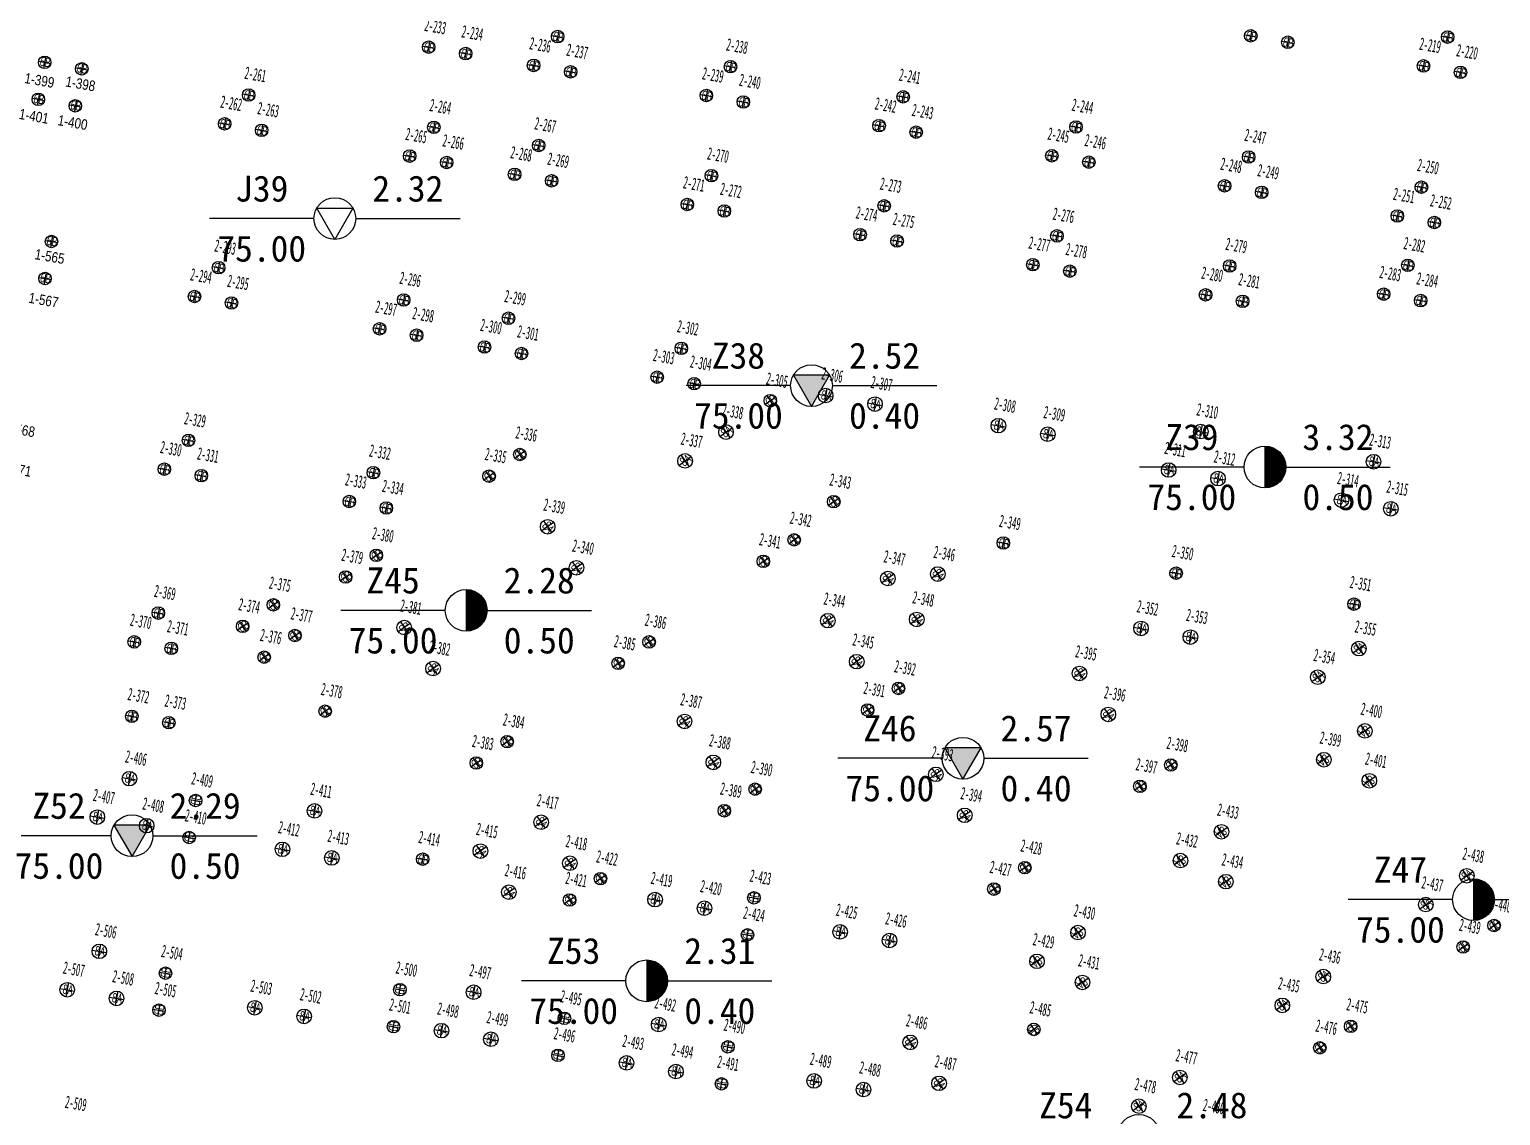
# Model space of a CAD drawing. Header units: millimetres. Extents: x 274830 to 6381169, y -2686084 to 432211.
# Drawn here: x 275245.5 to 275316, y 143311.4 to 143363.4 of the extents above; entities that cross this region are included whole.
import ezdxf
from ezdxf.enums import TextEntityAlignment as Align

# ---------------------------------------------------------------- set-up
doc = ezdxf.new("R2010")
doc.units = ezdxf.units.MM
doc.linetypes.add('DASHED2', pattern=[0.375, 0.25, -0.125])
for name, color, linetype in [('00-TKSXK', 7, 'Continuous'), ('HOLE', 1, 'Continuous'), ('S-FUND-PILE', 11, 'Continuous')]:
    doc.layers.add(name, color=color, linetype=linetype)
doc.layers.add('_0', color=7, linetype='Continuous', lineweight=9)
doc.layers.add('ZBH', color=3, linetype='DASHED2', lineweight=20)
doc.layers.add('S-ANNO-MODI-NAME', color=1, linetype='Continuous', plot=False)
doc.styles.add('ST', font='')
doc.styles.add('ZBH', font='Arial', dxfattribs={"width": 0.8})
doc.styles.add('测量', font='', dxfattribs={"width": 0.5, "height": 600})
doc.styles.add('黑体', font='', dxfattribs={"width": 0.8})
doc.styles.get('ST').set_extended_font_data('SimSun')
doc.styles.get('测量').set_extended_font_data('SimSun')
doc.styles.get('黑体').set_extended_font_data('Microsoft YaHei')

# ---------------------------------------------------------------- blocks, each defined once
blk = doc.blocks.new('456855')
at = {"layer": 'S-FUND-PILE'}
for p, q in [((967509, 781705), (968109, 781705)), ((967809, 782005), (967809, 781405)), ((969309, 781705), (969909, 781705)), ((969609, 782005), (969609, 781405)), ((967809, 780205), (967809, 779605)), ((969609, 780205), (969609, 779605)), ((967509, 779905), (968109, 779905)), ((969309, 779905), (969909, 779905)), ((969304, 773305), (969904, 773305)), ((969604, 773605), (969604, 773005)), ((969604, 771805), (969604, 771205)), ((969304, 771505), (969904, 771505))]:
    blk.add_line(p, q, dxfattribs=at)
for centre in [(967809, 781705), (969609, 781705), (967809, 779905), (969609, 779905), (969604, 773305), (969604, 771505)]:
    blk.add_circle(centre, 300, dxfattribs=at)
at = {"layer": 'S-FUND-PILE', "style": '黑体', "width": 0.7}
for p in [(967582, 781501), (969382, 781501), (967582, 779701), (969382, 779701), (969377, 773101), (969377, 771301)]:
    blk.add_text('6B', height=450, dxfattribs=at).set_placement(p)
blk = doc.blocks.new('1566')
at = {"layer": 'S-FUND-PILE'}
for p, q in [((1033504, 794444), (1034104, 794444)), ((1033804, 794744), (1033804, 794144)), ((1024204, 792885), (1024804, 792885)), ((1024504, 793185), (1024504, 792585)), ((1026004, 792885), (1026604, 792885)), ((1026304, 793185), (1026304, 792585)), ((1032604, 792885), (1033204, 792885)), ((1032904, 793185), (1032904, 792585)), ((1034404, 792885), (1035004, 792885)), ((1034704, 793185), (1034704, 792585)), ((991804, 787444), (991804, 786844)), ((1000204, 787444), (1000204, 786844)), ((1008604, 787444), (1008604, 786844)), ((1017004, 787444), (1017004, 786844)), ((1025404, 787444), (1025404, 786844)), ((1033804, 787444), (1033804, 786844)), ((991504, 787144), (992104, 787144)), ((999904, 787144), (1000504, 787144)), ((1008304, 787144), (1008904, 787144)), ((1016704, 787144), (1017304, 787144)), ((1025104, 787144), (1025704, 787144)), ((1033504, 787144), (1034104, 787144)), ((985804, 785885), (985804, 785285)), ((987604, 785885), (987604, 785285)), ((990904, 785885), (990904, 785285)), ((992704, 785885), (992704, 785285)), ((999304, 785885), (999304, 785285)), ((1001104, 785885), (1001104, 785285)), ((1007704, 785885), (1007704, 785285)), ((1009504, 785885), (1009504, 785285)), ((1016104, 785885), (1016104, 785285)), ((1017904, 785885), (1017904, 785285)), ((1024504, 785885), (1024504, 785285)), ((1026304, 785885), (1026304, 785285)), ((1032904, 785885), (1032904, 785285)), ((1034704, 785885), (1034704, 785285)), ((985504, 785585), (986104, 785585)), ((987304, 785585), (987904, 785585)), ((990604, 785585), (991204, 785585)), ((992404, 785585), (993004, 785585)), ((999004, 785585), (999604, 785585)), ((1000804, 785585), (1001404, 785585)), ((1007404, 785585), (1008004, 785585)), ((1009204, 785585), (1009804, 785585)), ((1015804, 785585), (1016404, 785585)), ((1017604, 785585), (1018204, 785585)), ((1024204, 785585), (1024804, 785585)), ((1026004, 785585), (1026604, 785585)), ((1032604, 785585), (1033204, 785585)), ((1034404, 785585), (1035004, 785585)), ((1033504, 783344), (1034104, 783344)), ((1033804, 783644), (1033804, 783044)), ((977404, 781844), (978004, 781844)), ((977704, 782144), (977704, 781544)), ((986404, 781844), (987004, 781844)), ((986704, 782144), (986704, 781544)), ((991504, 781844), (992104, 781844)), ((991804, 782144), (991804, 781544)), ((999904, 781844), (1000504, 781844)), ((1000204, 782144), (1000204, 781544)), ((1008304, 781844), (1008904, 781844)), ((1008604, 782144), (1008604, 781544)), ((1016704, 781844), (1017304, 781844)), ((1017004, 782144), (1017004, 781544)), ((1025104, 781844), (1025704, 781844)), ((1025404, 782144), (1025404, 781544)), ((1032604, 781785), (1033204, 781785)), ((1032904, 782085), (1032904, 781485)), ((1034404, 781785), (1035004, 781785)), ((1034704, 782085), (1034704, 781485)), ((976504, 780285), (977104, 780285)), ((976804, 780585), (976804, 779985)), ((978304, 780285), (978904, 780285)), ((978604, 780585), (978604, 779985)), ((985504, 780285), (986104, 780285)), ((985804, 780585), (985804, 779985)), ((987304, 780285), (987904, 780285)), ((987604, 780585), (987604, 779985)), ((990604, 780285), (991204, 780285)), ((990904, 780585), (990904, 779985)), ((992404, 780285), (993004, 780285)), ((992704, 780585), (992704, 779985)), ((999004, 780285), (999604, 780285)), ((999304, 780585), (999304, 779985)), ((1000804, 780285), (1001404, 780285)), ((1001104, 780585), (1001104, 779985)), ((1007404, 780285), (1008004, 780285)), ((1007704, 780585), (1007704, 779985)), ((1009204, 780285), (1009804, 780285)), ((1009504, 780585), (1009504, 779985)), ((1015804, 780285), (1016404, 780285)), ((1016104, 780585), (1016104, 779985)), ((1017604, 780285), (1018204, 780285)), ((1017904, 780585), (1017904, 779985)), ((1024204, 780285), (1024804, 780285)), ((1024504, 780585), (1024504, 779985)), ((1026004, 780285), (1026604, 780285)), ((1026304, 780585), (1026304, 779985)), ((1025054, 773790), (1025754, 773790)), ((1025404, 774140), (1025404, 773440)), ((1033454, 773790), (1034154, 773790)), ((1033804, 774140), (1033804, 773440)), ((977404, 773444), (978004, 773444)), ((977704, 773744), (977704, 773144)), ((986404, 773444), (987004, 773444)), ((986704, 773744), (986704, 773144)), ((991504, 773444), (992104, 773444)), ((991804, 773744), (991804, 773144)), ((999904, 773444), (1000504, 773444)), ((1000204, 773744), (1000204, 773144)), ((1007054, 772405), (1007754, 772405)), ((1007404, 772755), (1007404, 772055)), ((1009454, 772405), (1010154, 772405)), ((1009804, 772755), (1009804, 772055)), ((1015454, 772405), (1016154, 772405)), ((1015804, 772755), (1015804, 772055)), ((1017854, 772405), (1018554, 772405)), ((1018204, 772755), (1018204, 772055)), ((976504, 771885), (977104, 771885)), ((976804, 772185), (976804, 771585)), ((978304, 771885), (978904, 771885)), ((978604, 772185), (978604, 771585)), ((985504, 771885), (986104, 771885)), ((985804, 772185), (985804, 771585)), ((987304, 771885), (987904, 771885)), ((987604, 772185), (987604, 771585)), ((990604, 771885), (991204, 771885)), ((990904, 772185), (990904, 771585)), ((992404, 771885), (993004, 771885)), ((992704, 772185), (992704, 771585)), ((999004, 771885), (999604, 771885)), ((999304, 772185), (999304, 771585)), ((1000804, 771885), (1001404, 771885)), ((1001104, 772185), (1001104, 771585)), ((1004626, 771493), (1005052, 771915)), ((1004628, 771917), (1005051, 771491)), ((1023854, 771712), (1024554, 771712)), ((1024204, 772062), (1024204, 771362)), ((1026254, 771712), (1026954, 771712)), ((1026604, 772062), (1026604, 771362)), ((1032254, 771712), (1032954, 771712)), ((1032604, 772062), (1032604, 771362)), ((1034654, 771712), (1035354, 771712)), ((1035004, 772062), (1035004, 771362)), ((1002756, 769614), (1003251, 770109)), ((1002756, 770109), (1003251, 769614)), ((1001059, 767917), (1001554, 768412)), ((1001059, 768412), (1001554, 767917)), ((1008447, 767248), (1008873, 767670)), ((1008449, 767672), (1008871, 767246)), ((993245, 767316), (993670, 766891)), ((993245, 766891), (993670, 767315)), ((1016703, 766903), (1017303, 766903)), ((1017003, 767203), (1017003, 766603)), ((1025104, 766905), (1025704, 766905)), ((1025404, 767205), (1025404, 766605)), ((1033754, 766905), (1034354, 766905)), ((1034054, 767205), (1034054, 766605)), ((991972, 765619), (992397, 766043)), ((991972, 766043), (992397, 765619)), ((977704, 765344), (977704, 764744)), ((986699, 765339), (986699, 764739)), ((1006893, 765124), (1007317, 765548)), ((1006893, 765548), (1007317, 765124)), ((977404, 765044), (978004, 765044)), ((986399, 765039), (986999, 765039)), ((1013918, 765149), (1014413, 764654)), ((1014413, 765149), (1013918, 764654)), ((1034404, 764600), (1034902, 765092)), ((1034407, 765095), (1034899, 764597)), ((995119, 764169), (995614, 763674)), ((995614, 764169), (995119, 763674)), ((1005620, 763851), (1006044, 764275)), ((1005620, 764275), (1006044, 763851)), ((1011600, 764528), (1012095, 764033)), ((1012095, 764528), (1011600, 764033)), ((1023854, 764005), (1024554, 764005)), ((1024204, 764355), (1024204, 763655)), ((1026254, 764005), (1026954, 764005)), ((1026604, 764355), (1026604, 763655)), ((976504, 763485), (977104, 763485)), ((976804, 763785), (976804, 763185)), ((978304, 763485), (978904, 763485)), ((978604, 763785), (978604, 763185)), ((985499, 763480), (986099, 763480)), ((985799, 763780), (985799, 763180)), ((987299, 763480), (987899, 763480)), ((987599, 763780), (987599, 763180)), ((1032696, 762914), (1033194, 763406)), ((1032699, 763409), (1033191, 762911)), ((1013297, 762830), (1013792, 762336)), ((1013792, 762830), (1013297, 762336)), ((996816, 762472), (997311, 761977)), ((997311, 762472), (996816, 761977)), ((1009115, 762043), (1009610, 761548)), ((1009610, 762043), (1009115, 761548)), ((987306, 760952), (987730, 761376)), ((987306, 761376), (987730, 760951)), ((1021424, 761623), (1021919, 761128)), ((1021919, 761623), (1021424, 761128)), ((1035860, 761259), (1035365, 760764)), ((1035860, 760764), (1035365, 761259)), ((986033, 759679), (986457, 760103)), ((986033, 760103), (986457, 759679)), ((1010812, 760346), (1011307, 759851)), ((1011307, 760346), (1010812, 759851)), ((1023121, 759926), (1023616, 759431)), ((1023616, 759926), (1023121, 759431)), ((1000888, 759110), (1001314, 759532)), ((1000890, 759535), (1001312, 759108)), ((1013039, 758967), (1013464, 759391)), ((1013039, 759391), (1013464, 758967)), ((1034163, 759562), (1033668, 759067)), ((1034163, 759067), (1033668, 759562)), ((1036481, 758940), (1035986, 758445)), ((1036481, 758445), (1035986, 758940)), ((982852, 757770), (983276, 758194)), ((982852, 758194), (983276, 757770)), ((989179, 758229), (989674, 757734)), ((989674, 758229), (989179, 757734)), ((999607, 757846), (1000034, 758267)), ((999609, 758270), (1000031, 757843)), ((1011767, 757694), (1012191, 758118)), ((1011767, 758118), (1012191, 757694)), ((1026519, 757594), (1026946, 758016)), ((1026522, 758019), (1026944, 757592)), ((977704, 756944), (977704, 756344)), ((981579, 756498), (982003, 756922)), ((981579, 756922), (982003, 756497)), ((984124, 756922), (984549, 756497)), ((984124, 756497), (984549, 756921)), ((977404, 756644), (978004, 756644)), ((990877, 756532), (991372, 756037)), ((991372, 756532), (990877, 756037)), ((1025239, 756330), (1025665, 756751)), ((1025241, 756754), (1025663, 756327)), ((982851, 755225), (983276, 755649)), ((982851, 755649), (983276, 755225)), ((1003180, 756108), (1003675, 755613)), ((1003675, 756108), (1003180, 755613)), ((1015479, 755679), (1015974, 755184)), ((1015974, 755679), (1015479, 755184)), ((976504, 755085), (977104, 755085)), ((976804, 755385), (976804, 754785)), ((978304, 755085), (978904, 755085)), ((978604, 755385), (978604, 754785)), ((1029921, 755318), (1029426, 754823)), ((1029921, 754823), (1029426, 755318)), ((1041364, 754764), (1041859, 755259)), ((1041364, 755259), (1041859, 754764)), ((1004877, 754411), (1005372, 753916)), ((1005372, 754411), (1004877, 753916)), ((986172, 753176), (986598, 753599)), ((986173, 753600), (986596, 753174)), ((995011, 753235), (995438, 753656)), ((995014, 753659), (995436, 753232)), ((1007105, 753032), (1007529, 753456)), ((1007105, 753456), (1007529, 753032)), ((1017176, 753982), (1017671, 753487)), ((1017671, 753982), (1017176, 753487)), ((1028224, 753621), (1027729, 753126)), ((1028224, 753126), (1027729, 753621)), ((1039667, 753067), (1040162, 753562)), ((1039667, 753562), (1040162, 753067)), ((1030542, 753000), (1030047, 752505)), ((1030542, 752505), (1030047, 753000)), ((1043098, 752677), (1043525, 753099)), ((1043100, 753101), (1043522, 752674)), ((993730, 751970), (994157, 752392)), ((993733, 752394), (994155, 751967)), ((1005832, 751759), (1006256, 752183)), ((1005832, 752183), (1006256, 751759)), ((1020475, 751546), (1020902, 751967)), ((1020478, 751970), (1020899, 751543)), ((977004, 751555), (977604, 751555)), ((977304, 751855), (977304, 751255)), ((978804, 751555), (979404, 751555)), ((979104, 751855), (979104, 751255)), ((1041817, 751412), (1042244, 751834)), ((1041820, 751837), (1042241, 751410)), ((1019194, 750281), (1019621, 750703)), ((1019197, 750705), (1019619, 750278)), ((997240, 750168), (997735, 749673)), ((997735, 750168), (997240, 749673)), ((1023980, 749379), (1023485, 748884)), ((1023980, 748884), (1023485, 749379)), ((1035424, 748825), (1035919, 749320)), ((1035424, 749320), (1035919, 748825)), ((977354, 748590), (978054, 748590)), ((977704, 748940), (977704, 748240)), ((986354, 748590), (987054, 748590)), ((986704, 748940), (986704, 748240)), ((998938, 748471), (999433, 747976)), ((999433, 748471), (998938, 747976)), ((980704, 748105), (981304, 748105)), ((981004, 747805), (981004, 748405)), ((995110, 748304), (994612, 747813)), ((994615, 748308), (995107, 747809)), ((1000541, 747537), (1000968, 747958)), ((1000543, 747961), (1000965, 747534)), ((1007854, 748105), (1008454, 748105)), ((1008154, 747805), (1008154, 748405)), ((991904, 747205), (992504, 747205)), ((992204, 747505), (992204, 746905)), ((1003154, 747205), (1003854, 747205)), ((1003504, 747555), (1003504, 746855)), ((1005554, 747205), (1006254, 747205)), ((1005904, 747555), (1005904, 746855)), ((1012154, 747205), (1012854, 747205)), ((1012504, 747555), (1012504, 746855)), ((1014554, 747205), (1015254, 747205)), ((1014904, 747555), (1014904, 746855)), ((1022283, 747682), (1021788, 747187)), ((1022283, 747187), (1021788, 747682)), ((1024601, 747061), (1024107, 746566)), ((1024601, 746566), (1024107, 747061)), ((1033727, 747128), (1034222, 747623)), ((1033727, 747623), (1034222, 747128)), ((1037159, 746736), (1037586, 747158)), ((1037162, 747160), (1037584, 746733)), ((976154, 746512), (976854, 746512)), ((976504, 746862), (976504, 746162)), ((978554, 746512), (979254, 746512)), ((978904, 746862), (978904, 746162)), ((980704, 746305), (981304, 746305)), ((981004, 746005), (981004, 746605)), ((985154, 746512), (985854, 746512)), ((985504, 746862), (985504, 746162)), ((987554, 746512), (988254, 746512)), ((987904, 746862), (987904, 746162)), ((996796, 746597), (996298, 746105)), ((996301, 746600), (996793, 746102)), ((999260, 746272), (999687, 746694)), ((999262, 746696), (999684, 746269)), ((1007854, 746305), (1008454, 746305)), ((1008154, 746005), (1008154, 746605)), ((1035878, 745471), (1036305, 745893)), ((1035881, 745896), (1036303, 745469)), ((1022661, 744405), (1022234, 743984)), ((1022237, 744408), (1022658, 743981)), ((1016474, 742814), (1016969, 742319)), ((1016969, 742814), (1016474, 742319)), ((1029485, 742885), (1029980, 743380)), ((1029485, 743380), (1029980, 742885)), ((995704, 741690), (995704, 740990)), ((1004704, 741690), (1004704, 740990)), ((1027788, 741188), (1028282, 741683)), ((1027788, 741683), (1028282, 741188)), ((991904, 740855), (992504, 740855)), ((992204, 740555), (992204, 741155)), ((995354, 741340), (996054, 741340)), ((999904, 740855), (1000504, 740855)), ((1000204, 740555), (1000204, 741155)), ((1004354, 741340), (1005054, 741340)), ((1007854, 740855), (1008454, 740855)), ((1008154, 740555), (1008154, 741155)), ((1018171, 741117), (1018666, 740622)), ((1018666, 741117), (1018171, 740622)), ((977354, 740190), (978054, 740190)), ((977704, 740540), (977704, 739840)), ((981004, 739405), (981004, 740005)), ((1012504, 740305), (1012504, 739605)), ((1014904, 740305), (1014904, 739605)), ((980704, 739705), (981304, 739705)), ((992204, 738755), (992204, 739355)), ((994154, 739262), (994854, 739262)), ((994504, 739612), (994504, 738912)), ((996554, 739262), (997254, 739262)), ((996904, 739612), (996904, 738912)), ((1000204, 738755), (1000204, 739355)), ((1003154, 739262), (1003854, 739262)), ((1003504, 739612), (1003504, 738912)), ((1005554, 739262), (1006254, 739262)), ((1005904, 739612), (1005904, 738912)), ((1008154, 738755), (1008154, 739355)), ((1012154, 739955), (1012854, 739955)), ((1014554, 739955), (1015254, 739955)), ((985154, 738805), (985854, 738805)), ((985504, 739155), (985504, 738455)), ((987554, 738805), (988254, 738805)), ((987904, 739155), (987904, 738455)), ((991904, 739055), (992504, 739055)), ((999904, 739055), (1000504, 739055)), ((1007854, 739055), (1008454, 739055)), ((976154, 738112), (976854, 738112)), ((976504, 738462), (976504, 737762)), ((978554, 738112), (979254, 738112)), ((978904, 738462), (978904, 737762)), ((980704, 737905), (981304, 737905)), ((981004, 737605), (981004, 738205))]:
    blk.add_line(p, q, dxfattribs=at)
for centre, radius in [((1033804, 794444), 300), ((1024504, 792885), 300), ((1026304, 792885), 300), ((1032904, 792885), 300), ((1034704, 792885), 300), ((991804, 787144), 300), ((1000204, 787144), 300), ((1008604, 787144), 300), ((1017004, 787144), 300), ((1025404, 787144), 300), ((1033804, 787144), 300), ((985804, 785585), 300), ((987604, 785585), 300), ((990904, 785585), 300), ((992704, 785585), 300), ((999304, 785585), 300), ((1001104, 785585), 300), ((1007704, 785585), 300), ((1009504, 785585), 300), ((1016104, 785585), 300), ((1017904, 785585), 300), ((1024504, 785585), 300), ((1026304, 785585), 300), ((1032904, 785585), 300), ((1034704, 785585), 300), ((1033804, 783344), 300), ((977704, 781844), 300), ((986704, 781844), 300), ((991804, 781844), 300), ((1000204, 781844), 300), ((1008604, 781844), 300), ((1017004, 781844), 300), ((1025404, 781844), 300), ((1032904, 781785), 300), ((1034704, 781785), 300), ((976804, 780285), 300), ((978604, 780285), 300), ((985804, 780285), 300), ((987604, 780285), 300), ((990904, 780285), 300), ((992704, 780285), 300), ((999304, 780285), 300), ((1001104, 780285), 300), ((1007704, 780285), 300), ((1009504, 780285), 300), ((1016104, 780285), 300), ((1017904, 780285), 300), ((1024504, 780285), 300), ((1026304, 780285), 300), ((1025404, 773790), 350), ((1033804, 773790), 350), ((977704, 773444), 300), ((986704, 773444), 300), ((991804, 773444), 300), ((1000204, 773444), 300), ((1007404, 772405), 350), ((1009804, 772405), 350), ((1015804, 772405), 350), ((1018204, 772405), 350), ((976804, 771885), 300), ((978604, 771885), 300), ((985804, 771885), 300), ((987604, 771885), 300), ((990904, 771885), 300), ((992704, 771885), 300), ((999304, 771885), 300), ((1001104, 771885), 300), ((1004839, 771704), 300), ((1024204, 771712), 350), ((1026604, 771712), 350), ((1032604, 771712), 350), ((1035004, 771712), 350), ((1003003, 769861), 350), ((1001306, 768164), 350), ((1008660, 767459), 300), ((993458, 767103), 300), ((1017003, 766903), 300), ((1025404, 766905), 300), ((1034054, 766905), 300), ((992185, 765831), 300), ((977704, 765044), 300), ((986699, 765039), 300), ((1007105, 765336), 300), ((1011847, 764280), 350), ((1014166, 764901), 350), ((1034653, 764846), 350), ((995367, 763921), 350), ((1005832, 764063), 300), ((1024204, 764005), 350), ((1026604, 764005), 350), ((976804, 763485), 300), ((978604, 763485), 300), ((985799, 763480), 300), ((987599, 763480), 300), ((1032945, 763160), 350), ((997064, 762224), 350), ((1013544, 762583), 350), ((1009362, 761795), 350), ((987518, 761164), 300), ((1021671, 761376), 350), ((1035612, 761011), 350), ((1011060, 760098), 350), ((986245, 759891), 300), ((1023368, 759679), 350), ((1001101, 759321), 300), ((1013252, 759179), 300), ((1033915, 759314), 350), ((1036233, 758693), 350), ((983064, 757982), 300), ((989427, 757982), 350), ((999820, 758057), 300), ((1011979, 757906), 300), ((1026733, 757805), 300), ((977704, 756644), 300), ((981791, 756710), 300), ((984336, 756709), 300), ((991124, 756285), 350), ((1003428, 755860), 350), ((1025452, 756541), 300), ((983063, 755437), 300), ((1015726, 755431), 350), ((976804, 755085), 300), ((978604, 755085), 300), ((1029673, 755071), 350), ((1041611, 755012), 350), ((1005125, 754163), 350), ((1017423, 753734), 350), ((986385, 753387), 300), ((995225, 753445), 300), ((1007317, 753244), 300), ((1027976, 753374), 350), ((1039914, 753315), 350), ((1030294, 752752), 350), ((1043311, 752888), 300), ((993944, 752181), 300), ((1006044, 751971), 300), ((1020689, 751756), 300), ((977304, 751555), 300), ((979104, 751555), 300), ((1042030, 751623), 300), ((1019408, 750492), 300), ((997488, 749921), 350), ((1023733, 749132), 350), ((1035672, 749072), 350), ((977704, 748590), 350), ((986704, 748590), 350), ((999185, 748224), 350), ((981004, 748105), 300), ((994861, 748058), 350), ((1000754, 747748), 300), ((1008154, 748105), 300), ((1022036, 747435), 350), ((1033975, 747375), 350), ((992204, 747205), 300), ((1003504, 747205), 350), ((1005904, 747205), 350), ((1012504, 747205), 350), ((1014904, 747205), 350), ((1024354, 746813), 350), ((1037373, 746947), 300), ((976504, 746512), 350), ((978904, 746512), 350), ((981004, 746305), 300), ((985504, 746512), 350), ((987904, 746512), 350), ((996547, 746351), 350), ((999473, 746483), 300), ((1008154, 746305), 300), ((1036092, 745682), 300), ((1022447, 744195), 300), ((1029732, 743132), 350), ((1016721, 742567), 350), ((995704, 741340), 350), ((1004704, 741340), 350), ((1028035, 741435), 350), ((992204, 740855), 300), ((1000204, 740855), 300), ((1008154, 740855), 300), ((1018418, 740870), 350), ((977704, 740190), 350), ((981004, 739705), 300), ((1012504, 739955), 350), ((1014904, 739955), 350), ((992204, 739055), 300), ((994504, 739262), 350), ((996904, 739262), 350), ((1000204, 739055), 300), ((1003504, 739262), 350), ((1005904, 739262), 350), ((1008154, 739055), 300), ((985504, 738805), 350), ((987904, 738805), 350), ((976504, 738112), 350), ((978904, 738112), 350), ((981004, 737905), 300)]:
    blk.add_circle(centre, radius, dxfattribs=at)
at = {"layer": 'S-FUND-PILE', "style": '黑体', "width": 0.7}
for s, p in [('6B', (1033583, 794210)), ('6B', (1024283, 792650)), ('6B', (1026083, 792650)), ('6B', (1032683, 792650)), ('6B', (1034483, 792650)), ('6B', (991583, 786910)), ('6B', (999983, 786910)), ('6B', (1008383, 786910)), ('6B', (1016783, 786910)), ('6B', (1025183, 786910)), ('6B', (1033583, 786910)), ('6B', (985583, 785350)), ('6B', (987383, 785350)), ('6B', (990683, 785350)), ('6B', (992483, 785350)), ('6B', (999083, 785350)), ('6B', (1000883, 785350)), ('6B', (1007483, 785350)), ('6B', (1009283, 785350)), ('6B', (1015883, 785350)), ('6B', (1017683, 785350)), ('6B', (1024283, 785350)), ('6B', (1026083, 785350)), ('6B', (1032683, 785350)), ('6B', (1034483, 785350)), ('6B', (1033583, 783110)), ('6B', (977483, 781610)), ('6B', (986483, 781610)), ('6B', (991583, 781610)), ('6B', (999983, 781610)), ('6B', (1008383, 781610)), ('6B', (1016783, 781610)), ('6B', (1025183, 781610)), ('6B', (1032683, 781550)), ('6B', (1034483, 781550)), ('6B', (976583, 780050)), ('6B', (978383, 780050)), ('6B', (985583, 780050)), ('6B', (987383, 780050)), ('6B', (990683, 780050)), ('6B', (992483, 780050)), ('6B', (999083, 780050)), ('6B', (1000883, 780050)), ('6B', (1007483, 780050)), ('6B', (1009283, 780050)), ('6B', (1015883, 780050)), ('6B', (1017683, 780050)), ('6B', (1024283, 780050)), ('6B', (1026083, 780050)), ('8A', (1025191, 773576)), ('8A', (1033591, 773576)), ('6B', (977483, 773210)), ('6B', (986483, 773210)), ('6B', (991583, 773210)), ('6B', (999983, 773210)), ('8A', (1007191, 772191)), ('8A', (1009591, 772191)), ('8A', (1015591, 772191)), ('8A', (1017991, 772191)), ('6B', (976583, 771650)), ('6B', (978383, 771650)), ('6B', (985583, 771650)), ('6B', (987383, 771650)), ('6B', (990683, 771650)), ('6B', (992483, 771650)), ('6B', (999083, 771650)), ('6B', (1000883, 771650)), ('8A', (1023991, 771498)), ('8A', (1026391, 771498)), ('8A', (1032391, 771498)), ('8A', (1034791, 771498)), ('6B', (1016782, 766669)), ('6B', (1025183, 766670)), ('6B', (1033833, 766670)), ('6B', (977483, 764810)), ('6B', (986478, 764805)), ('8A', (1023991, 763791)), ('8A', (1026391, 763791)), ('6B', (976583, 763250)), ('6B', (978383, 763250)), ('6B', (985578, 763245)), ('6B', (987378, 763245)), ('6B', (977482, 756410)), ('6B', (976582, 754850)), ('6B', (978382, 754850)), ('6B', (977083, 751320)), ('6B', (978883, 751320)), ('8A', (977491, 748376)), ('8A', (986491, 748376)), ('6B', (991983, 746970)), ('8A', (1003291, 746991)), ('8A', (1005691, 746991)), ('8A', (1012291, 746991)), ('8A', (1014691, 746991)), ('8A', (976291, 746298)), ('8A', (978691, 746298)), ('8A', (985291, 746298)), ('8A', (987691, 746298)), ('8A', (995491, 741126)), ('8A', (1004491, 741126)), ('8A', (977491, 739976)), ('8A', (1012291, 739741)), ('8A', (1014691, 739741)), ('8A', (994291, 739048)), ('8A', (996691, 739048)), ('8A', (1003291, 739048)), ('8A', (1005691, 739048)), ('8A', (985291, 738591)), ('8A', (987691, 738591)), ('8A', (976291, 737898)), ('8A', (978691, 737898))]:
    blk.add_text(s, height=450, dxfattribs=at).set_placement(p)
for s, rotation, p in [('6B', 44.75179, (1004847, 771382)), ('8A', 45, (1003004, 769559)), ('8A', 45, (1001307, 767862)), ('6B', 44.75179, (1008668, 767137)), ('6B', 44.99365, (993467, 766781)), ('6B', 44.99365, (992194, 765508)), ('6B', 45, (1007114, 765013)), ('8A', 315, (1013864, 764901)), ('8A', 44.63364, (1034652, 764545)), ('8A', 315, (995065, 763921)), ('6B', 45, (1005841, 763741)), ('8A', 315, (1011546, 764280)), ('8A', 44.63364, (1032944, 762858)), ('8A', 315, (1013243, 762582)), ('8A', 315, (996762, 762224)), ('8A', 315, (1009061, 761795)), ('6B', 44.99365, (987527, 760841)), ('8A', 315, (1021369, 761375)), ('8A', 225, (1035612, 761313)), ('6B', 44.99365, (986254, 759569)), ('8A', 315, (1010758, 760098)), ('8A', 315, (1023066, 759678)), ('6B', 44.63364, (1001108, 758999)), ('6B', 45, (1013261, 758857)), ('8A', 225, (1033915, 759616)), ('6B', 44.63364, (999827, 757734)), ('8A', 225, (1036233, 758995)), ('6B', 44.99365, (983073, 757660)), ('8A', 315, (989125, 757981)), ('6B', 45, (1011988, 757584)), ('6B', 44.63364, (1026740, 757483)), ('6B', 44.99365, (981800, 756387)), ('6B', 44.99365, (984346, 756387)), ('8A', 315, (990822, 756284)), ('6B', 44.63364, (1025459, 756218)), ('6B', 44.99365, (983073, 755114)), ('8A', 315, (1003126, 755860)), ('8A', 315, (1015425, 755431)), ('8A', 225, (1029673, 755372)), ('8A', 45, (1041612, 754710)), ('8A', 315, (1004823, 754163)), ('6B', 44.75179, (986392, 753065)), ('6B', 44.63364, (995232, 753123)), ('6B', 45, (1007326, 752922)), ('8A', 315, (1017122, 753734)), ('8A', 225, (1027976, 753675)), ('8A', 45, (1039915, 753013)), ('8A', 225, (1030294, 753054)), ('6B', 44.63364, (1043318, 752565)), ('6B', 44.63364, (993951, 751858)), ('6B', 45, (1006053, 751649)), ('6B', 44.63364, (1020696, 751434)), ('6B', 44.63364, (1042037, 751301)), ('6B', 44.63364, (1019415, 750169)), ('8A', 315, (997186, 749920)), ('8A', 225, (1023732, 749433)), ('8A', 45, (1035672, 748770)), ('8A', 315, (998883, 748223)), ('6B', 90, (981239, 747883)), ('8A', 314.63364, (994559, 748060)), ('6B', 44.63364, (1000761, 747425)), ('6B', 90, (1008389, 747883)), ('8A', 225, (1022035, 747736)), ('8A', 225, (1024353, 747115)), ('8A', 45, (1033975, 747073)), ('6B', 44.63364, (1037380, 746624)), ('6B', 90, (981239, 746083)), ('8A', 314.63364, (996245, 746352)), ('6B', 44.63364, (999480, 746161)), ('6B', 90, (1008389, 746083)), ('6B', 44.63364, (1036099, 745360)), ('6B', 314.63364, (1022125, 744187)), ('8A', 315, (1016420, 742566)), ('8A', 45, (1029733, 742831)), ('8A', 45, (1028036, 741134)), ('6B', 90, (992439, 740633)), ('6B', 90, (1000439, 740633)), ('6B', 90, (1008389, 740633)), ('8A', 315, (1018117, 740869)), ('6B', 90, (981239, 739483)), ('6B', 90, (992439, 738833)), ('6B', 90, (1000439, 738833)), ('6B', 90, (1008389, 738833)), ('6B', 90, (981239, 737683))]:
    blk.add_text(s, height=450, rotation=rotation, dxfattribs=at).set_placement(p)
blk = doc.blocks.new('H_sam_hole')
blk.add_line((0, 2), (0, -2))
at = {"const_width": 2}
blk.add_lwpolyline([(0, -1, 0.414214), (1, 0, 0.414214), (0, 1, 1)], format="xyb", dxfattribs=at)
blk.add_circle((0, 0), 2)
blk = doc.blocks.new('H_cpt_hole')
for p, q in [((-1.73, 1), (1.73, 1)), ((0, -2), (-1.73, 1)), ((1.73, 1), (0, -2))]:
    blk.add_line(p, q)
blk.add_circle((0, 0), 2)
blk = doc.blocks.new('H_spt_hole')
blk.add_hatch(color=256).paths.add_polyline_path([(-1.73, 1), (0, -2), (1.73, 1)])
blk.add_lwpolyline([(0, -2), (1.73, 1), (-1.73, 1)], close=True)
blk.add_circle((0, 0), 2)
blk = doc.blocks.new('A$C7E34312C')
at = {"layer": 'HOLE', "linetype": 'Continuous'}
for points in [[(423.25, 89.713), (418.25, 89.713)], [(425.25, 89.713), (430.25, 89.713)], [(446.086, 81.707), (441.086, 81.707)], [(448.086, 81.707), (453.086, 81.707)], [(467.805, 77.805), (462.805, 77.805)], [(469.805, 77.805), (474.805, 77.805)], [(429.543, 70.935), (424.543, 70.935)], [(431.543, 70.935), (436.543, 70.935)], [(453.342, 63.851), (448.342, 63.851)], [(455.342, 63.851), (460.342, 63.851)], [(413.537, 60.137), (408.537, 60.137)], [(415.537, 60.137), (420.537, 60.137)], [(477.796, 57.076), (472.796, 57.076)], [(479.796, 57.076), (484.796, 57.076)], [(438.193, 53.185), (433.193, 53.185)], [(440.193, 53.185), (445.193, 53.185)]]:
    blk.add_lwpolyline(points, dxfattribs=at)
at = {"layer": 'HOLE', "xscale": 0.5, "yscale": 0.5, "zscale": 0.5}
for name, p in [('H_cpt_hole', (424.25, 89.713)), ('H_spt_hole', (447.086, 81.707)), ('H_sam_hole', (468.805, 77.805)), ('H_sam_hole', (430.543, 70.935)), ('H_spt_hole', (454.342, 63.851)), ('H_spt_hole', (414.537, 60.137)), ('H_sam_hole', (478.796, 57.076)), ('H_sam_hole', (439.193, 53.185)), ('H_spt_hole', (462.767, 45.785))]:
    blk.add_blockref(name, p, dxfattribs=at)
at = {"layer": 'HOLE', "style": 'ST'}
for s, p in [('J39', (420.75, 91.15)), ('2.32', (427.75, 91.15)), ('75.00', (420.75, 88.275)), ('Z38', (443.586, 83.144)), ('2.52', (450.586, 83.144)), ('75.00', (443.586, 80.269)), ('0.40', (450.586, 80.269)), ('Z39', (465.305, 79.242)), ('3.32', (472.305, 79.242)), ('75.00', (465.305, 76.367)), ('0.50', (472.305, 76.367)), ('Z45', (427.043, 72.372)), ('2.28', (434.043, 72.372)), ('75.00', (427.043, 69.497)), ('0.50', (434.043, 69.497)), ('Z46', (450.842, 65.288)), ('2.57', (457.842, 65.288)), ('75.00', (450.842, 62.413)), ('0.40', (457.842, 62.413)), ('Z52', (411.037, 61.574)), ('2.29', (418.037, 61.574)), ('75.00', (411.037, 58.699)), ('0.50', (418.037, 58.699)), ('Z47', (475.296, 58.513)), ('75.00', (475.296, 55.638)), ('Z53', (435.693, 54.622)), ('2.31', (442.693, 54.622)), ('75.00', (435.693, 51.747)), ('0.40', (442.693, 51.747)), ('Z54', (459.267, 47.222)), ('2.48', (466.267, 47.222))]:
    blk.add_text(s, height=1.25, dxfattribs=at).set_placement(p, align=Align.MIDDLE_CENTER)

msp = doc.modelspace()

# ---------------------------------------------------------------- block references
at = {"layer": '00-TKSXK', "xscale": 0.001, "yscale": 0.001, "zscale": 0.001, "rotation": 350.1073988818624}
msp.add_blockref('456855', (274158.507, 142758.039), dxfattribs=at)
at = {"layer": '_0'}
msp.add_blockref('A$C7E34312C', (274835.87, 143264.654), dxfattribs=at)
at = {"layer": 'S-ANNO-MODI-NAME', "xscale": 0.0009999999999999998, "yscale": 0.0009999999999999998, "zscale": 0.0009999999999999998, "rotation": 350.1073988818654}
msp.add_blockref('1566', (274158.507, 142758.039), dxfattribs=at)

# ---------------------------------------------------------------- texts
at = {"layer": 'ZBH', "color": 3, "style": '测量', "width": 0.5}
for s, p in [('2-233', (275264.941, 143363.571)), ('2-234', (275266.714, 143363.261)), ('2-236', (275269.965, 143362.694)), ('2-238', (275279.395, 143362.633)), ('2-219', (275312.595, 143362.67)), ('2-237', (275271.738, 143362.385)), ('2-220', (275314.368, 143362.361)), ('2-261', (275256.319, 143361.277)), ('2-239', (275278.24, 143361.251)), ('2-241', (275287.67, 143361.19)), ('2-240', (275280.014, 143360.942)), ('2-262', (275255.164, 143359.896)), ('2-264', (275265.185, 143359.731)), ('2-242', (275286.515, 143359.808)), ('2-244', (275295.945, 143359.747)), ('2-263', (275256.937, 143359.586)), ('2-243', (275288.289, 143359.499)), ('2-265', (275264.03, 143358.349)), ('2-267', (275270.209, 143358.855)), ('2-245', (275294.791, 143358.365)), ('2-247', (275304.22, 143358.304)), ('2-266', (275265.804, 143358.04)), ('2-246', (275296.564, 143358.056)), ('2-268', (275269.055, 143357.473)), ('2-269', (275270.828, 143357.164)), ('2-270', (275278.484, 143357.412)), ('2-248', (275303.066, 143356.922)), ('2-250', (275312.495, 143356.861)), ('2-249', (275304.839, 143356.613)), ('2-271', (275277.33, 143356.03)), ('2-272', (275279.103, 143355.721)), ('2-273', (275286.759, 143355.969)), ('2-251', (275311.341, 143355.479)), ('2-252', (275313.114, 143355.17)), ('2-274', (275285.605, 143354.587)), ('2-275', (275287.378, 143354.278)), ('2-276', (275295.035, 143354.526)), ('2-293', (275254.876, 143353.002)), ('2-277', (275293.88, 143353.144)), ('2-278', (275295.653, 143352.835)), ('2-279', (275303.31, 143353.082)), ('2-282', (275311.843, 143353.117)), ('2-294', (275253.721, 143351.62)), ('2-295', (275255.494, 143351.311)), ('2-296', (275263.742, 143351.456)), ('2-280', (275302.155, 143351.701)), ('2-281', (275303.928, 143351.391)), ('2-283', (275310.688, 143351.735)), ('2-284', (275312.461, 143351.426)), ('2-299', (275268.766, 143350.58)), ('2-297', (275262.587, 143350.074)), ('2-298', (275264.361, 143349.765)), ('2-300', (275267.611, 143349.198)), ('2-302', (275277.041, 143349.137)), ('2-301', (275269.385, 143348.889)), ('2-303', (275275.887, 143347.755)), ('2-304', (275277.66, 143347.446)), ('2-305', (275281.309, 143346.626)), ('2-306', (275283.956, 143346.875)), ('2-307', (275286.32, 143346.463)), ('2-338', (275279.183, 143345.126)), ('2-308', (275292.231, 143345.432)), ('2-309', (275294.595, 143345.02)), ('2-310', (275301.926, 143345.148)), ('2-329', (275253.432, 143344.727)), ('2-336', (275269.305, 143344.049)), ('2-337', (275277.22, 143343.746)), ('2-313', (275310.201, 143343.705)), ('2-330', (275252.278, 143343.345)), ('2-331', (275254.051, 143343.036)), ('2-332', (275262.293, 143343.177)), ('2-335', (275267.833, 143343.014)), ('2-311', (275300.387, 143343.307)), ('2-312', (275302.751, 143342.894)), ('2-333', (275261.138, 143341.795)), ('2-334', (275262.912, 143341.486)), ('2-343', (275284.343, 143341.788)), ('2-314', (275308.662, 143341.864)), ('2-315', (275311.026, 143341.451)), ('2-339', (275270.64, 143340.586)), ('2-342', (275282.446, 143339.963)), ('2-380', (275262.434, 143339.218)), ('2-349', (275292.467, 143339.807)), ('2-340', (275272.02, 143338.623)), ('2-341', (275280.974, 143338.928)), ('2-379', (275260.961, 143338.183)), ('2-347', (275286.937, 143338.108)), ('2-346', (275289.327, 143338.322)), ('2-350', (275300.743, 143338.365)), ('2-369', (275251.989, 143336.452)), ('2-375', (275257.499, 143336.849)), ('2-351', (275309.265, 143336.879)), ('2-374', (275256.027, 143335.814)), ('2-381', (275263.768, 143335.755)), ('2-344', (275284.062, 143336.087)), ('2-348', (275288.317, 143336.145)), ('2-352', (275299.063, 143335.714)), ('2-370', (275250.834, 143335.07)), ('2-377', (275258.534, 143335.377)), ('2-386', (275275.498, 143335.069)), ('2-353', (275301.427, 143335.302)), ('2-371', (275252.608, 143334.761)), ('2-376', (275257.062, 143334.342)), ('2-355', (275309.501, 143334.748)), ('2-382', (275265.148, 143333.792)), ('2-385', (275274.019, 143334.044)), ('2-345', (275285.442, 143334.124)), ('2-395', (275296.116, 143333.56)), ('2-354', (275307.529, 143333.381)), ('2-392', (275287.444, 143332.842)), ('2-372', (275250.721, 143331.507)), ('2-378', (275259.981, 143331.752)), ('2-391', (275285.971, 143331.807)), ('2-396', (275297.496, 143331.596)), ('2-373', (275252.494, 143331.197)), ('2-387', (275277.196, 143331.26)), ('2-400', (275309.787, 143330.805)), ('2-384', (275268.7, 143330.291)), ('2-399', (275307.824, 143329.425)), ('2-383', (275267.221, 143329.265)), ('2-388', (275278.576, 143329.297)), ('2-393', (275289.238, 143328.725)), ('2-398', (275300.489, 143329.172)), ('2-406', (275250.606, 143328.518)), ('2-390', (275280.578, 143328.015)), ('2-397', (275299.01, 143328.147)), ('2-401', (275310.001, 143328.415)), ('2-409', (275253.773, 143327.472)), ('2-407', (275249.066, 143326.676)), ('2-411', (275259.472, 143326.971)), ('2-389', (275279.105, 143326.98)), ('2-394', (275290.618, 143326.761)), ('2-408', (275251.431, 143326.264)), ('2-417', (275270.324, 143326.429)), ('2-433', (275302.916, 143325.973)), ('2-410', (275253.464, 143325.699)), ('2-412', (275257.933, 143325.13)), ('2-413', (275260.297, 143324.718)), ('2-414', (275264.652, 143324.661)), ('2-415', (275267.416, 143325.046)), ('2-418', (275271.704, 143324.466)), ('2-432', (275300.952, 143324.593)), ('2-422', (275273.168, 143323.727)), ('2-428', (275293.495, 143324.252)), ('2-438', (275314.666, 143323.864)), ('2-416', (275268.784, 143323.074)), ('2-427', (275292.016, 143323.226)), ('2-434', (275303.129, 143323.583)), ('2-421', (275271.689, 143322.702)), ('2-419', (275275.784, 143322.702)), ('2-420', (275278.148, 143322.308)), ('2-423', (275280.52, 143322.808)), ('2-437', (275312.703, 143322.484)), ('2-424', (275280.21, 143321.035)), ('2-425', (275284.65, 143321.174)), ('2-430', (275296.043, 143321.143)), ('2-440', (275315.976, 143321.48)), ('2-506', (275249.163, 143320.242)), ('2-426', (275287.015, 143320.762)), ('2-439', (275314.497, 143320.454)), ('2-429', (275294.08, 143319.763)), ('2-504', (275252.33, 143319.197)), ('2-436', (275307.794, 143319.033)), ('2-507', (275247.623, 143318.401)), ('2-500', (275263.561, 143318.406)), ('2-497', (275267.093, 143318.283)), ('2-431', (275296.257, 143318.753)), ('2-508', (275249.988, 143317.989)), ('2-505', (275252.021, 143317.424)), ('2-503', (275256.609, 143317.537)), ('2-435', (275305.831, 143317.653)), ('2-502', (275258.973, 143317.125)), ('2-495', (275271.442, 143317.031)), ('2-492', (275275.959, 143316.737)), ('2-501', (275263.252, 143316.633)), ('2-498', (275265.553, 143316.441)), ('2-499', (275267.918, 143316.029)), ('2-485', (275293.929, 143316.5)), ('2-475', (275309.105, 143316.647)), ('2-496', (275271.133, 143315.258)), ('2-490', (275279.274, 143315.666)), ('2-486', (275288.008, 143315.88)), ('2-476', (275307.626, 143315.622)), ('2-493', (275274.42, 143314.895)), ('2-494', (275276.784, 143314.483)), ('2-491', (275278.965, 143313.892)), ('2-489', (275283.405, 143314.032)), ('2-487', (275289.388, 143313.917)), ('2-477', (275300.923, 143314.203)), ('2-488', (275285.769, 143313.619)), ('2-478', (275298.959, 143312.822)), ('2-509', (275247.719, 143311.967)), ('2-480', (275302.23, 143311.821))]:
    msp.add_text(s, height=0.6, rotation=350, dxfattribs=at).set_placement(p, align=Align.MIDDLE_CENTER)
at = {"layer": 'ZBH', "style": 'ZBH', "width": 0.8}
for s, p in [('1-399', (275245.973, 143360.989)), ('1-398', (275247.938, 143360.826)), ('1-401', (275245.709, 143359.271)), ('1-400', (275247.566, 143358.971)), ('1-565', (275246.465, 143352.55)), ('1-567', (275246.172, 143350.46)), ('1-568', (275245.045, 143344.252)), ('1-571', (275244.879, 143342.351))]:
    msp.add_text(s, height=0.5, rotation=350.10754, dxfattribs=at).set_placement(p, align=Align.MIDDLE)

doc.saveas('drawing.dxf')
